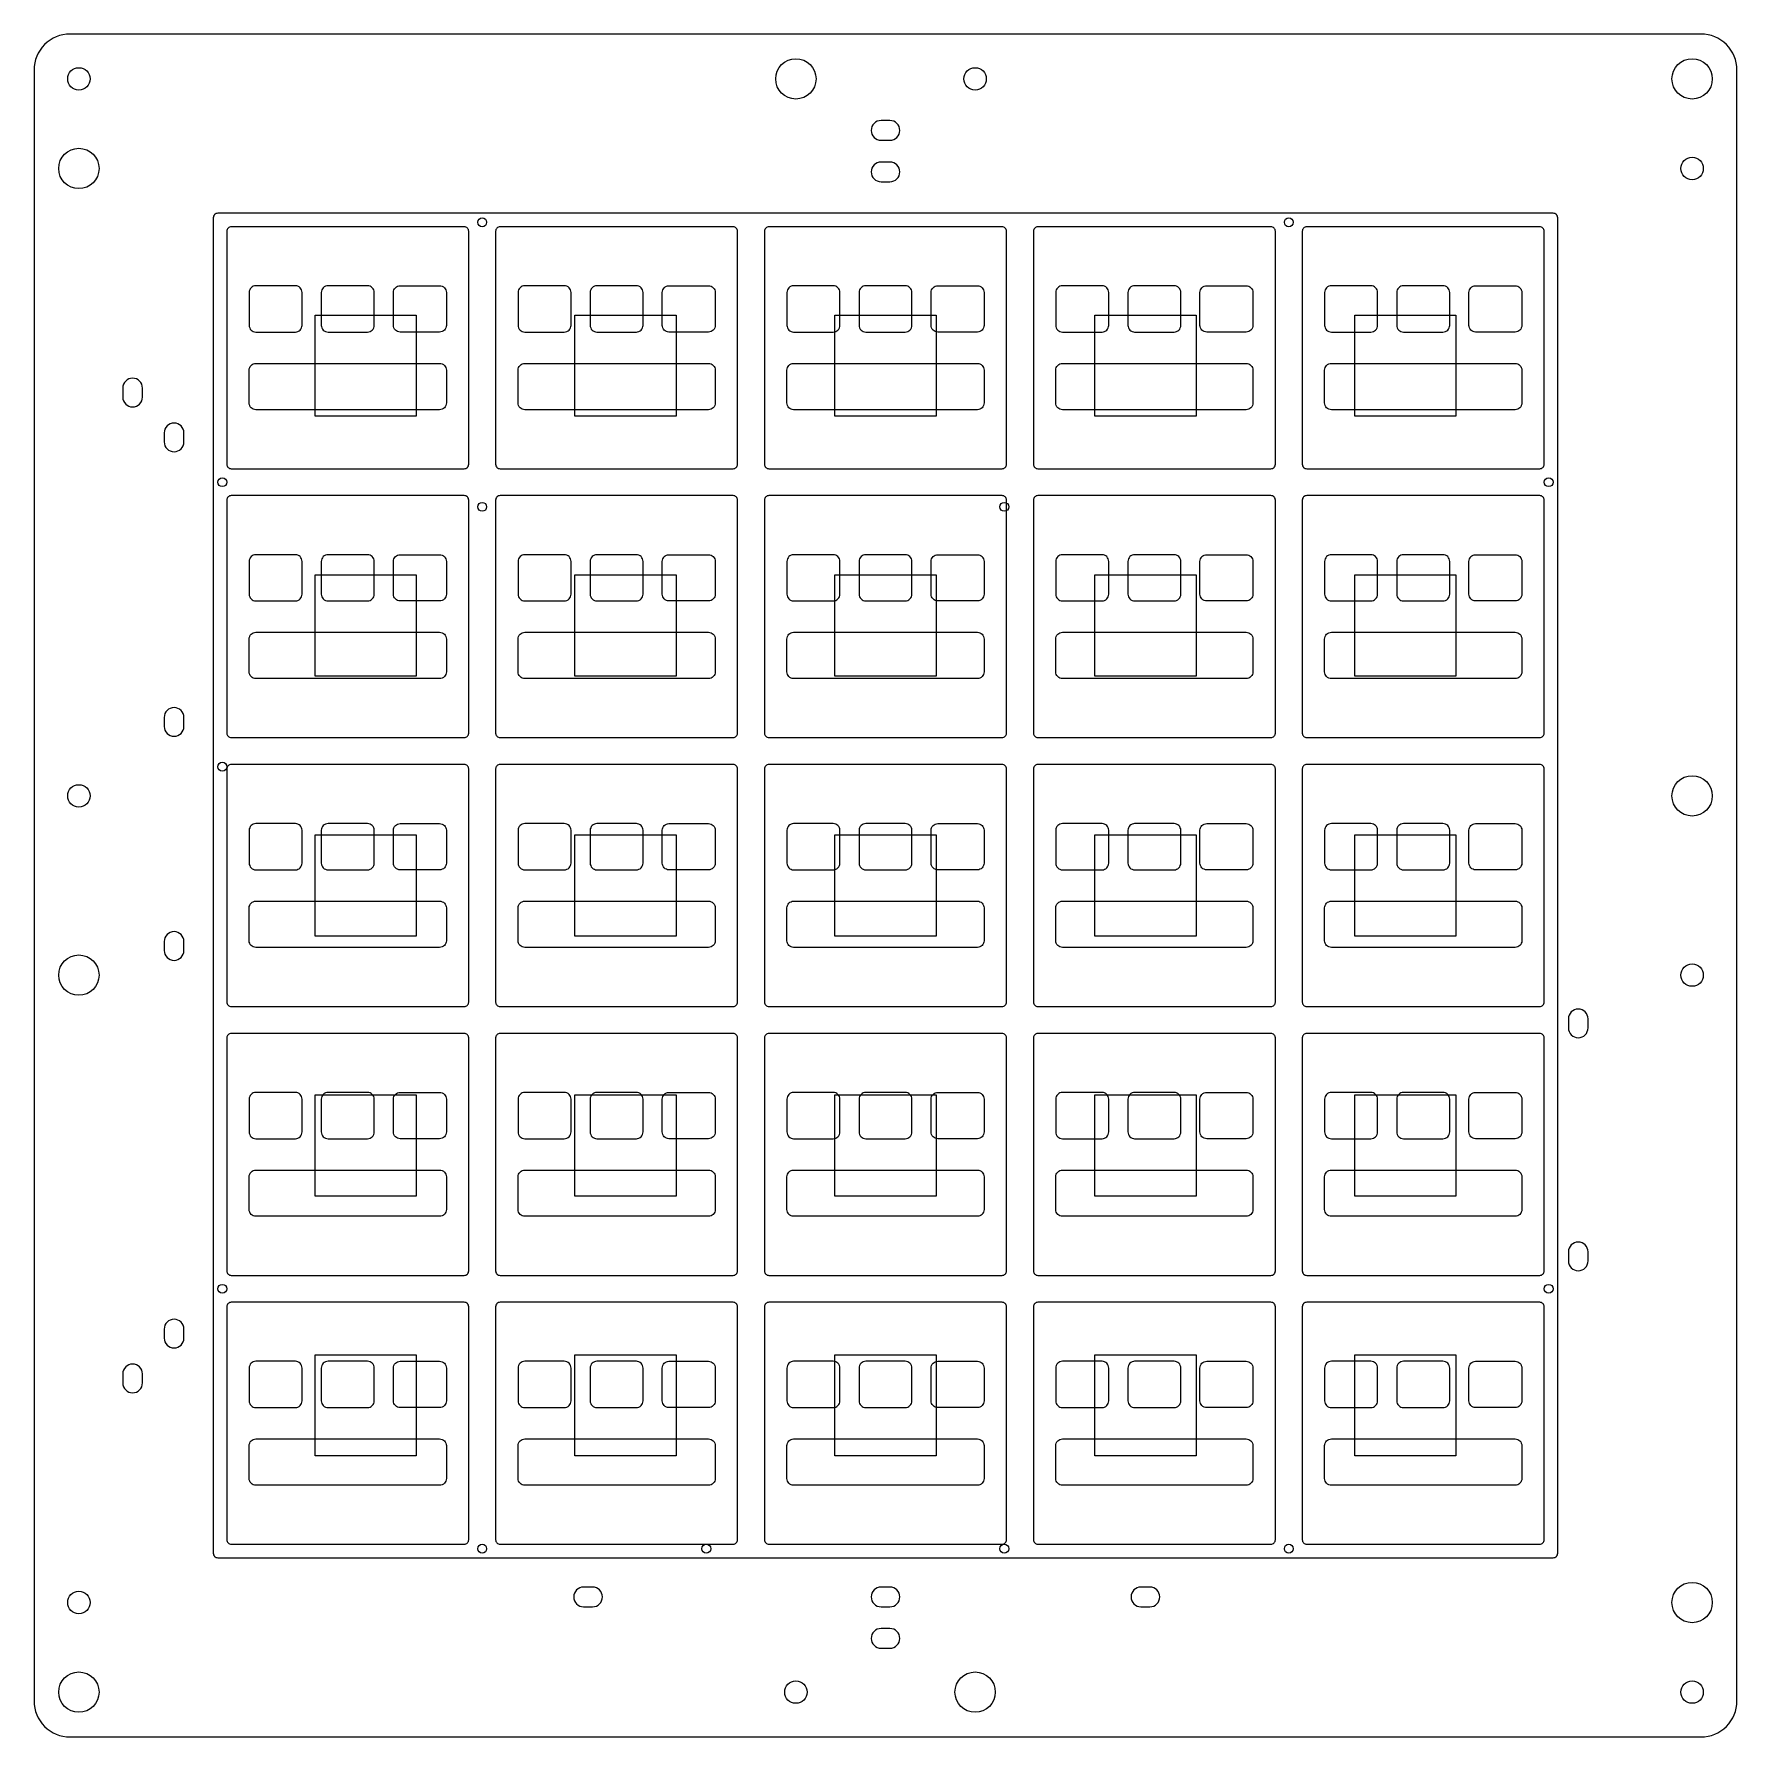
# Model space of a CAD drawing. Header units: millimetres. Extents: x -95 to 95, y -95 to 95.
import ezdxf

# ---------------------------------------------------------------- set-up
doc = ezdxf.new("R2010")
doc.units = ezdxf.units.MM
doc.header["$MEASUREMENT"] = 0
for name, color, linetype in [('recombination_slash_interlayer_precise', 6, 'CONTINUOUS'), ('ref_edges', 7, 'CONTINUOUS'), ('spacer_shim', 5, 'CONTINUOUS')]:
    doc.layers.add(name, color=color, linetype=linetype)

msp = doc.modelspace()

# ---------------------------------------------------------------- linework, layer by layer
at = {"layer": 'recombination_slash_interlayer_precise'}
for points in [[(-65.09, 62.5), (-65.09, 66.16, 0.414214), (-65.84, 66.91), (-70.25, 66.91, 0.414214), (-71, 66.16), (-71, 62.5, 0.414214), (-70.25, 61.75), (-65.84, 61.75, 0.414214)], [(-57.05, 62.5), (-57.05, 66.16, 0.414214), (-57.8, 66.91), (-62.2, 66.91, 0.414214), (-62.95, 66.16), (-62.95, 62.5, 0.414214), (-62.2, 61.75), (-57.8, 61.75, 0.414214)], [(-54.91, 62.5), (-54.91, 66.16, -0.414214), (-54.16, 66.91), (-49.75, 66.91, -0.414214), (-49, 66.16), (-49, 62.5, -0.414214), (-49.75, 61.75), (-54.16, 61.75, -0.414214)], [(-35.09, 62.5), (-35.09, 66.16, 0.414214), (-35.84, 66.91), (-40.25, 66.91, 0.414214), (-41, 66.16), (-41, 62.5, 0.414214), (-40.25, 61.75), (-35.84, 61.75, 0.414214)], [(-27.05, 62.5), (-27.05, 66.16, 0.414214), (-27.8, 66.91), (-32.2, 66.91, 0.414214), (-32.95, 66.16), (-32.95, 62.5, 0.414214), (-32.2, 61.75), (-27.8, 61.75, 0.414214)], [(-24.91, 62.5), (-24.91, 66.16, -0.414214), (-24.16, 66.91), (-19.75, 66.91, -0.414214), (-19, 66.16), (-19, 62.5, -0.414214), (-19.75, 61.75), (-24.16, 61.75, -0.414214)], [(-5.09, 62.5), (-5.09, 66.16, 0.414214), (-5.84, 66.91), (-10.25, 66.91, 0.414214), (-11, 66.16), (-11, 62.5, 0.414214), (-10.25, 61.75), (-5.84, 61.75, 0.414214)], [(2.95, 62.5), (2.95, 66.16, 0.414214), (2.2, 66.91), (-2.2, 66.91, 0.414214), (-2.95, 66.16), (-2.95, 62.5, 0.414214), (-2.2, 61.75), (2.2, 61.75, 0.414214)], [(5.09, 62.5), (5.09, 66.16, -0.414214), (5.84, 66.91), (10.25, 66.91, -0.414214), (11, 66.16), (11, 62.5, -0.414214), (10.25, 61.75), (5.84, 61.75, -0.414214)], [(24.91, 62.5), (24.91, 66.16, 0.414214), (24.16, 66.91), (19.75, 66.91, 0.414214), (19, 66.16), (19, 62.5, 0.414214), (19.75, 61.75), (24.16, 61.75, 0.414214)], [(32.95, 62.5), (32.95, 66.16, 0.414214), (32.2, 66.91), (27.8, 66.91, 0.414214), (27.05, 66.16), (27.05, 62.5, 0.414214), (27.8, 61.75), (32.2, 61.75, 0.414214)], [(35.09, 62.5), (35.09, 66.16, -0.414214), (35.84, 66.91), (40.25, 66.91, -0.414214), (41, 66.16), (41, 62.5, -0.414214), (40.25, 61.75), (35.84, 61.75, -0.414214)], [(54.91, 62.5), (54.91, 66.16, 0.414214), (54.16, 66.91), (49.75, 66.91, 0.414214), (49, 66.16), (49, 62.5, 0.414214), (49.75, 61.75), (54.16, 61.75, 0.414214)], [(62.95, 62.5), (62.95, 66.16, 0.414214), (62.2, 66.91), (57.8, 66.91, 0.414214), (57.05, 66.16), (57.05, 62.5, 0.414214), (57.8, 61.75), (62.2, 61.75, 0.414214)], [(65.09, 62.5), (65.09, 66.16, -0.414214), (65.84, 66.91), (70.25, 66.91, -0.414214), (71, 66.16), (71, 62.5, -0.414214), (70.25, 61.75), (65.84, 61.75, -0.414214)], [(-71, 53.84), (-71, 57.5, -0.414214), (-70.25, 58.25), (-49.75, 58.25, -0.414214), (-49, 57.5), (-49, 53.84, -0.414214), (-49.75, 53.09), (-70.25, 53.09, -0.414214)], [(-41, 53.84), (-41, 57.5, -0.414214), (-40.25, 58.25), (-19.75, 58.25, -0.414214), (-19, 57.5), (-19, 53.84, -0.414214), (-19.75, 53.09), (-40.25, 53.09, -0.414214)], [(-11, 53.84), (-11, 57.5, -0.414214), (-10.25, 58.25), (10.25, 58.25, -0.414214), (11, 57.5), (11, 53.84, -0.414214), (10.25, 53.09), (-10.25, 53.09, -0.414214)], [(19, 53.84), (19, 57.5, -0.414214), (19.75, 58.25), (40.25, 58.25, -0.414214), (41, 57.5), (41, 53.84, -0.414214), (40.25, 53.09), (19.75, 53.09, -0.414214)], [(49, 53.84), (49, 57.5, -0.414214), (49.75, 58.25), (70.25, 58.25, -0.414214), (71, 57.5), (71, 53.84, -0.414214), (70.25, 53.09), (49.75, 53.09, -0.414214)], [(-65.09, 32.5), (-65.09, 36.16, 0.414214), (-65.84, 36.91), (-70.25, 36.91, 0.414214), (-71, 36.16), (-71, 32.5, 0.414214), (-70.25, 31.75), (-65.84, 31.75, 0.414214)], [(-57.05, 32.5), (-57.05, 36.16, 0.414214), (-57.8, 36.91), (-62.2, 36.91, 0.414214), (-62.95, 36.16), (-62.95, 32.5, 0.414214), (-62.2, 31.75), (-57.8, 31.75, 0.414214)], [(-54.91, 32.5), (-54.91, 36.16, -0.414214), (-54.16, 36.91), (-49.75, 36.91, -0.414214), (-49, 36.16), (-49, 32.5, -0.414214), (-49.75, 31.75), (-54.16, 31.75, -0.414214)], [(-35.09, 32.5), (-35.09, 36.16, 0.414214), (-35.84, 36.91), (-40.25, 36.91, 0.414214), (-41, 36.16), (-41, 32.5, 0.414214), (-40.25, 31.75), (-35.84, 31.75, 0.414214)], [(-27.05, 32.5), (-27.05, 36.16, 0.414214), (-27.8, 36.91), (-32.2, 36.91, 0.414214), (-32.95, 36.16), (-32.95, 32.5, 0.414214), (-32.2, 31.75), (-27.8, 31.75, 0.414214)], [(-24.91, 32.5), (-24.91, 36.16, -0.414214), (-24.16, 36.91), (-19.75, 36.91, -0.414214), (-19, 36.16), (-19, 32.5, -0.414214), (-19.75, 31.75), (-24.16, 31.75, -0.414214)], [(-5.09, 32.5), (-5.09, 36.16, 0.414214), (-5.84, 36.91), (-10.25, 36.91, 0.414214), (-11, 36.16), (-11, 32.5, 0.414214), (-10.25, 31.75), (-5.84, 31.75, 0.414214)], [(2.95, 32.5), (2.95, 36.16, 0.414214), (2.2, 36.91), (-2.2, 36.91, 0.414214), (-2.95, 36.16), (-2.95, 32.5, 0.414214), (-2.2, 31.75), (2.2, 31.75, 0.414214)], [(5.09, 32.5), (5.09, 36.16, -0.414214), (5.84, 36.91), (10.25, 36.91, -0.414214), (11, 36.16), (11, 32.5, -0.414214), (10.25, 31.75), (5.84, 31.75, -0.414214)], [(24.91, 32.5), (24.91, 36.16, 0.414214), (24.16, 36.91), (19.75, 36.91, 0.414214), (19, 36.16), (19, 32.5, 0.414214), (19.75, 31.75), (24.16, 31.75, 0.414214)], [(32.95, 32.5), (32.95, 36.16, 0.414214), (32.2, 36.91), (27.8, 36.91, 0.414214), (27.05, 36.16), (27.05, 32.5, 0.414214), (27.8, 31.75), (32.2, 31.75, 0.414214)], [(35.09, 32.5), (35.09, 36.16, -0.414214), (35.84, 36.91), (40.25, 36.91, -0.414214), (41, 36.16), (41, 32.5, -0.414214), (40.25, 31.75), (35.84, 31.75, -0.414214)], [(54.91, 32.5), (54.91, 36.16, 0.414214), (54.16, 36.91), (49.75, 36.91, 0.414214), (49, 36.16), (49, 32.5, 0.414214), (49.75, 31.75), (54.16, 31.75, 0.414214)], [(62.95, 32.5), (62.95, 36.16, 0.414214), (62.2, 36.91), (57.8, 36.91, 0.414214), (57.05, 36.16), (57.05, 32.5, 0.414214), (57.8, 31.75), (62.2, 31.75, 0.414214)], [(65.09, 32.5), (65.09, 36.16, -0.414214), (65.84, 36.91), (70.25, 36.91, -0.414214), (71, 36.16), (71, 32.5, -0.414214), (70.25, 31.75), (65.84, 31.75, -0.414214)], [(-71, 23.84), (-71, 27.5, -0.414214), (-70.25, 28.25), (-49.75, 28.25, -0.414214), (-49, 27.5), (-49, 23.84, -0.414214), (-49.75, 23.09), (-70.25, 23.09, -0.414214)], [(-41, 23.84), (-41, 27.5, -0.414214), (-40.25, 28.25), (-19.75, 28.25, -0.414214), (-19, 27.5), (-19, 23.84, -0.414214), (-19.75, 23.09), (-40.25, 23.09, -0.414214)], [(-11, 23.84), (-11, 27.5, -0.414214), (-10.25, 28.25), (10.25, 28.25, -0.414214), (11, 27.5), (11, 23.84, -0.414214), (10.25, 23.09), (-10.25, 23.09, -0.414214)], [(19, 23.84), (19, 27.5, -0.414214), (19.75, 28.25), (40.25, 28.25, -0.414214), (41, 27.5), (41, 23.84, -0.414214), (40.25, 23.09), (19.75, 23.09, -0.414214)], [(49, 23.84), (49, 27.5, -0.414214), (49.75, 28.25), (70.25, 28.25, -0.414214), (71, 27.5), (71, 23.84, -0.414214), (70.25, 23.09), (49.75, 23.09, -0.414214)], [(-65.09, 2.5), (-65.09, 6.16, 0.414214), (-65.84, 6.91), (-70.25, 6.91, 0.414214), (-71, 6.16), (-71, 2.5, 0.414214), (-70.25, 1.75), (-65.84, 1.75, 0.414214)], [(-57.05, 2.5), (-57.05, 6.16, 0.414214), (-57.8, 6.91), (-62.2, 6.91, 0.414214), (-62.95, 6.16), (-62.95, 2.5, 0.414214), (-62.2, 1.75), (-57.8, 1.75, 0.414214)], [(-54.91, 2.5), (-54.91, 6.16, -0.414214), (-54.16, 6.91), (-49.75, 6.91, -0.414214), (-49, 6.16), (-49, 2.5, -0.414214), (-49.75, 1.75), (-54.16, 1.75, -0.414214)], [(-35.09, 2.5), (-35.09, 6.16, 0.414214), (-35.84, 6.91), (-40.25, 6.91, 0.414214), (-41, 6.16), (-41, 2.5, 0.414214), (-40.25, 1.75), (-35.84, 1.75, 0.414214)], [(-27.05, 2.5), (-27.05, 6.16, 0.414214), (-27.8, 6.91), (-32.2, 6.91, 0.414214), (-32.95, 6.16), (-32.95, 2.5, 0.414214), (-32.2, 1.75), (-27.8, 1.75, 0.414214)], [(-24.91, 2.5), (-24.91, 6.16, -0.414214), (-24.16, 6.91), (-19.75, 6.91, -0.414214), (-19, 6.16), (-19, 2.5, -0.414214), (-19.75, 1.75), (-24.16, 1.75, -0.414214)], [(-5.09, 2.5), (-5.09, 6.16, 0.414214), (-5.84, 6.91), (-10.25, 6.91, 0.414214), (-11, 6.16), (-11, 2.5, 0.414214), (-10.25, 1.75), (-5.84, 1.75, 0.414214)], [(2.95, 2.5), (2.95, 6.16, 0.414214), (2.2, 6.91), (-2.2, 6.91, 0.414214), (-2.95, 6.16), (-2.95, 2.5, 0.414214), (-2.2, 1.75), (2.2, 1.75, 0.414214)], [(5.09, 2.5), (5.09, 6.16, -0.414214), (5.84, 6.91), (10.25, 6.91, -0.414214), (11, 6.16), (11, 2.5, -0.414214), (10.25, 1.75), (5.84, 1.75, -0.414214)], [(24.91, 2.5), (24.91, 6.16, 0.414214), (24.16, 6.91), (19.75, 6.91, 0.414214), (19, 6.16), (19, 2.5, 0.414214), (19.75, 1.75), (24.16, 1.75, 0.414214)], [(32.95, 2.5), (32.95, 6.16, 0.414214), (32.2, 6.91), (27.8, 6.91, 0.414214), (27.05, 6.16), (27.05, 2.5, 0.414214), (27.8, 1.75), (32.2, 1.75, 0.414214)], [(35.09, 2.5), (35.09, 6.16, -0.414214), (35.84, 6.91), (40.25, 6.91, -0.414214), (41, 6.16), (41, 2.5, -0.414214), (40.25, 1.75), (35.84, 1.75, -0.414214)], [(54.91, 2.5), (54.91, 6.16, 0.414214), (54.16, 6.91), (49.75, 6.91, 0.414214), (49, 6.16), (49, 2.5, 0.414214), (49.75, 1.75), (54.16, 1.75, 0.414214)], [(62.95, 2.5), (62.95, 6.16, 0.414214), (62.2, 6.91), (57.8, 6.91, 0.414214), (57.05, 6.16), (57.05, 2.5, 0.414214), (57.8, 1.75), (62.2, 1.75, 0.414214)], [(65.09, 2.5), (65.09, 6.16, -0.414214), (65.84, 6.91), (70.25, 6.91, -0.414214), (71, 6.16), (71, 2.5, -0.414214), (70.25, 1.75), (65.84, 1.75, -0.414214)], [(-71, -6.16), (-71, -2.5, -0.414214), (-70.25, -1.75), (-49.75, -1.75, -0.414214), (-49, -2.5), (-49, -6.16, -0.414214), (-49.75, -6.91), (-70.25, -6.91, -0.414214)], [(-41, -6.16), (-41, -2.5, -0.414214), (-40.25, -1.75), (-19.75, -1.75, -0.414214), (-19, -2.5), (-19, -6.16, -0.414214), (-19.75, -6.91), (-40.25, -6.91, -0.414214)], [(-11, -6.16), (-11, -2.5, -0.414214), (-10.25, -1.75), (10.25, -1.75, -0.414214), (11, -2.5), (11, -6.16, -0.414214), (10.25, -6.91), (-10.25, -6.91, -0.414214)], [(19, -6.16), (19, -2.5, -0.414214), (19.75, -1.75), (40.25, -1.75, -0.414214), (41, -2.5), (41, -6.16, -0.414214), (40.25, -6.91), (19.75, -6.91, -0.414214)], [(49, -6.16), (49, -2.5, -0.414214), (49.75, -1.75), (70.25, -1.75, -0.414214), (71, -2.5), (71, -6.16, -0.414214), (70.25, -6.91), (49.75, -6.91, -0.414214)], [(-65.09, -27.5), (-65.09, -23.84, 0.414214), (-65.84, -23.09), (-70.25, -23.09, 0.414214), (-71, -23.84), (-71, -27.5, 0.414214), (-70.25, -28.25), (-65.84, -28.25, 0.414214)], [(-57.05, -27.5), (-57.05, -23.84, 0.414214), (-57.8, -23.09), (-62.2, -23.09, 0.414214), (-62.95, -23.84), (-62.95, -27.5, 0.414214), (-62.2, -28.25), (-57.8, -28.25, 0.414214)], [(-54.91, -27.5), (-54.91, -23.84, -0.414214), (-54.16, -23.09), (-49.75, -23.09, -0.414214), (-49, -23.84), (-49, -27.5, -0.414214), (-49.75, -28.25), (-54.16, -28.25, -0.414214)], [(-35.09, -27.5), (-35.09, -23.84, 0.414214), (-35.84, -23.09), (-40.25, -23.09, 0.414214), (-41, -23.84), (-41, -27.5, 0.414214), (-40.25, -28.25), (-35.84, -28.25, 0.414214)], [(-27.05, -27.5), (-27.05, -23.84, 0.414214), (-27.8, -23.09), (-32.2, -23.09, 0.414214), (-32.95, -23.84), (-32.95, -27.5, 0.414214), (-32.2, -28.25), (-27.8, -28.25, 0.414214)], [(-24.91, -27.5), (-24.91, -23.84, -0.414214), (-24.16, -23.09), (-19.75, -23.09, -0.414214), (-19, -23.84), (-19, -27.5, -0.414214), (-19.75, -28.25), (-24.16, -28.25, -0.414214)], [(-5.09, -27.5), (-5.09, -23.84, 0.414214), (-5.84, -23.09), (-10.25, -23.09, 0.414214), (-11, -23.84), (-11, -27.5, 0.414214), (-10.25, -28.25), (-5.84, -28.25, 0.414214)], [(2.95, -27.5), (2.95, -23.84, 0.414214), (2.2, -23.09), (-2.2, -23.09, 0.414214), (-2.95, -23.84), (-2.95, -27.5, 0.414214), (-2.2, -28.25), (2.2, -28.25, 0.414214)], [(5.09, -27.5), (5.09, -23.84, -0.414214), (5.84, -23.09), (10.25, -23.09, -0.414214), (11, -23.84), (11, -27.5, -0.414214), (10.25, -28.25), (5.84, -28.25, -0.414214)], [(24.91, -27.5), (24.91, -23.84, 0.414214), (24.16, -23.09), (19.75, -23.09, 0.414214), (19, -23.84), (19, -27.5, 0.414214), (19.75, -28.25), (24.16, -28.25, 0.414214)], [(32.95, -27.5), (32.95, -23.84, 0.414214), (32.2, -23.09), (27.8, -23.09, 0.414214), (27.05, -23.84), (27.05, -27.5, 0.414214), (27.8, -28.25), (32.2, -28.25, 0.414214)], [(35.09, -27.5), (35.09, -23.84, -0.414214), (35.84, -23.09), (40.25, -23.09, -0.414214), (41, -23.84), (41, -27.5, -0.414214), (40.25, -28.25), (35.84, -28.25, -0.414214)], [(54.91, -27.5), (54.91, -23.84, 0.414214), (54.16, -23.09), (49.75, -23.09, 0.414214), (49, -23.84), (49, -27.5, 0.414214), (49.75, -28.25), (54.16, -28.25, 0.414214)], [(62.95, -27.5), (62.95, -23.84, 0.414214), (62.2, -23.09), (57.8, -23.09, 0.414214), (57.05, -23.84), (57.05, -27.5, 0.414214), (57.8, -28.25), (62.2, -28.25, 0.414214)], [(65.09, -27.5), (65.09, -23.84, -0.414214), (65.84, -23.09), (70.25, -23.09, -0.414214), (71, -23.84), (71, -27.5, -0.414214), (70.25, -28.25), (65.84, -28.25, -0.414214)], [(-71, -36.16), (-71, -32.5, -0.414214), (-70.25, -31.75), (-49.75, -31.75, -0.414214), (-49, -32.5), (-49, -36.16, -0.414214), (-49.75, -36.91), (-70.25, -36.91, -0.414214)], [(-41, -36.16), (-41, -32.5, -0.414214), (-40.25, -31.75), (-19.75, -31.75, -0.414214), (-19, -32.5), (-19, -36.16, -0.414214), (-19.75, -36.91), (-40.25, -36.91, -0.414214)], [(-11, -36.16), (-11, -32.5, -0.414214), (-10.25, -31.75), (10.25, -31.75, -0.414214), (11, -32.5), (11, -36.16, -0.414214), (10.25, -36.91), (-10.25, -36.91, -0.414214)], [(19, -36.16), (19, -32.5, -0.414214), (19.75, -31.75), (40.25, -31.75, -0.414214), (41, -32.5), (41, -36.16, -0.414214), (40.25, -36.91), (19.75, -36.91, -0.414214)], [(49, -36.16), (49, -32.5, -0.414214), (49.75, -31.75), (70.25, -31.75, -0.414214), (71, -32.5), (71, -36.16, -0.414214), (70.25, -36.91), (49.75, -36.91, -0.414214)], [(-65.09, -57.5), (-65.09, -53.84, 0.414214), (-65.84, -53.09), (-70.25, -53.09, 0.414214), (-71, -53.84), (-71, -57.5, 0.414214), (-70.25, -58.25), (-65.84, -58.25, 0.414214)], [(-57.05, -57.5), (-57.05, -53.84, 0.414214), (-57.8, -53.09), (-62.2, -53.09, 0.414214), (-62.95, -53.84), (-62.95, -57.5, 0.414214), (-62.2, -58.25), (-57.8, -58.25, 0.414214)], [(-54.91, -57.5), (-54.91, -53.84, -0.414214), (-54.16, -53.09), (-49.75, -53.09, -0.414214), (-49, -53.84), (-49, -57.5, -0.414214), (-49.75, -58.25), (-54.16, -58.25, -0.414214)], [(-35.09, -57.5), (-35.09, -53.84, 0.414214), (-35.84, -53.09), (-40.25, -53.09, 0.414214), (-41, -53.84), (-41, -57.5, 0.414214), (-40.25, -58.25), (-35.84, -58.25, 0.414214)], [(-27.05, -57.5), (-27.05, -53.84, 0.414214), (-27.8, -53.09), (-32.2, -53.09, 0.414214), (-32.95, -53.84), (-32.95, -57.5, 0.414214), (-32.2, -58.25), (-27.8, -58.25, 0.414214)], [(-24.91, -57.5), (-24.91, -53.84, -0.414214), (-24.16, -53.09), (-19.75, -53.09, -0.414214), (-19, -53.84), (-19, -57.5, -0.414214), (-19.75, -58.25), (-24.16, -58.25, -0.414214)], [(-5.09, -57.5), (-5.09, -53.84, 0.414214), (-5.84, -53.09), (-10.25, -53.09, 0.414214), (-11, -53.84), (-11, -57.5, 0.414214), (-10.25, -58.25), (-5.84, -58.25, 0.414214)], [(2.95, -57.5), (2.95, -53.84, 0.414214), (2.2, -53.09), (-2.2, -53.09, 0.414214), (-2.95, -53.84), (-2.95, -57.5, 0.414214), (-2.2, -58.25), (2.2, -58.25, 0.414214)], [(5.09, -57.5), (5.09, -53.84, -0.414214), (5.84, -53.09), (10.25, -53.09, -0.414214), (11, -53.84), (11, -57.5, -0.414214), (10.25, -58.25), (5.84, -58.25, -0.414214)], [(24.91, -57.5), (24.91, -53.84, 0.414214), (24.16, -53.09), (19.75, -53.09, 0.414214), (19, -53.84), (19, -57.5, 0.414214), (19.75, -58.25), (24.16, -58.25, 0.414214)], [(32.95, -57.5), (32.95, -53.84, 0.414214), (32.2, -53.09), (27.8, -53.09, 0.414214), (27.05, -53.84), (27.05, -57.5, 0.414214), (27.8, -58.25), (32.2, -58.25, 0.414214)], [(35.09, -57.5), (35.09, -53.84, -0.414214), (35.84, -53.09), (40.25, -53.09, -0.414214), (41, -53.84), (41, -57.5, -0.414214), (40.25, -58.25), (35.84, -58.25, -0.414214)], [(54.91, -57.5), (54.91, -53.84, 0.414214), (54.16, -53.09), (49.75, -53.09, 0.414214), (49, -53.84), (49, -57.5, 0.414214), (49.75, -58.25), (54.16, -58.25, 0.414214)], [(62.95, -57.5), (62.95, -53.84, 0.414214), (62.2, -53.09), (57.8, -53.09, 0.414214), (57.05, -53.84), (57.05, -57.5, 0.414214), (57.8, -58.25), (62.2, -58.25, 0.414214)], [(65.09, -57.5), (65.09, -53.84, -0.414214), (65.84, -53.09), (70.25, -53.09, -0.414214), (71, -53.84), (71, -57.5, -0.414214), (70.25, -58.25), (65.84, -58.25, -0.414214)], [(-71, -66.16), (-71, -62.5, -0.414214), (-70.25, -61.75), (-49.75, -61.75, -0.414214), (-49, -62.5), (-49, -66.16, -0.414214), (-49.75, -66.91), (-70.25, -66.91, -0.414214)], [(-41, -66.16), (-41, -62.5, -0.414214), (-40.25, -61.75), (-19.75, -61.75, -0.414214), (-19, -62.5), (-19, -66.16, -0.414214), (-19.75, -66.91), (-40.25, -66.91, -0.414214)], [(-11, -66.16), (-11, -62.5, -0.414214), (-10.25, -61.75), (10.25, -61.75, -0.414214), (11, -62.5), (11, -66.16, -0.414214), (10.25, -66.91), (-10.25, -66.91, -0.414214)], [(19, -66.16), (19, -62.5, -0.414214), (19.75, -61.75), (40.25, -61.75, -0.414214), (41, -62.5), (41, -66.16, -0.414214), (40.25, -66.91), (19.75, -66.91, -0.414214)], [(49, -66.16), (49, -62.5, -0.414214), (49.75, -61.75), (70.25, -61.75, -0.414214), (71, -62.5), (71, -66.16, -0.414214), (70.25, -66.91), (49.75, -66.91, -0.414214)]]:
    msp.add_lwpolyline(points, format="xyb", close=True, dxfattribs=at)
at = {"layer": 'ref_edges', "linetype": 'ByBlock'}
for points in [[(95, -91), (95, 91, 0.414214), (91, 95), (-91, 95, 0.414214), (-95, 91), (-95, -91, 0.414214), (-91, -95), (91, -95, 0.414214)], [(0.5, 85.35), (-0.5, 85.35, 1), (-0.5, 83.15), (0.5, 83.15, 1)], [(0.5, 80.72), (-0.5, 80.72, 1), (-0.5, 78.52), (0.5, 78.52, 1)], [(-85.1, 55.5), (-85.1, 54.5, 1), (-82.9, 54.5), (-82.9, 55.5, 1)], [(-80.48, 50.5), (-80.48, 49.5, 1), (-78.28, 49.5), (-78.28, 50.5, 1)], [(-80.48, 18.75), (-80.48, 17.75, 1), (-78.28, 17.75), (-78.28, 18.75, 1)], [(-80.48, -6.25), (-80.48, -7.25, 1), (-78.28, -7.25), (-78.28, -6.25, 1)], [(76.19, -14.88), (76.19, -15.88, 1), (78.39, -15.88), (78.39, -14.88, 1)], [(76.19, -40.88), (76.19, -41.88, 1), (78.39, -41.88), (78.39, -40.88, 1)], [(-80.48, -49.5), (-80.48, -50.5, 1), (-78.28, -50.5), (-78.28, -49.5, 1)], [(-85.1, -54.5), (-85.1, -55.5, 1), (-82.9, -55.5), (-82.9, -54.5, 1)], [(-32.69, -78.28), (-33.69, -78.28, 1), (-33.69, -80.48), (-32.69, -80.48, 1)], [(0.5, -78.28), (-0.5, -78.28, 1), (-0.5, -80.48), (0.5, -80.48, 1)], [(29.5, -78.28), (28.5, -78.28, 1), (28.5, -80.48), (29.5, -80.48, 1)], [(0.5, -82.9), (-0.5, -82.9, 1), (-0.5, -85.1), (0.5, -85.1, 1)]]:
    msp.add_lwpolyline(points, format="xyb", close=True, dxfattribs=at)
for points in [[(-63.65, 52.35), (-63.65, 63.65), (-52.35, 63.65), (-52.35, 52.35)], [(-34.65, 52.35), (-34.65, 63.65), (-23.35, 63.65), (-23.35, 52.35)], [(-5.65, 52.35), (-5.65, 63.65), (5.65, 63.65), (5.65, 52.35)], [(23.35, 52.35), (23.35, 63.65), (34.65, 63.65), (34.65, 52.35)], [(52.35, 52.35), (52.35, 63.65), (63.65, 63.65), (63.65, 52.35)], [(-63.65, 23.35), (-63.65, 34.65), (-52.35, 34.65), (-52.35, 23.35)], [(-34.65, 23.35), (-34.65, 34.65), (-23.35, 34.65), (-23.35, 23.35)], [(-5.65, 23.35), (-5.65, 34.65), (5.65, 34.65), (5.65, 23.35)], [(23.35, 23.35), (23.35, 34.65), (34.65, 34.65), (34.65, 23.35)], [(52.35, 23.35), (52.35, 34.65), (63.65, 34.65), (63.65, 23.35)], [(-63.65, -5.65), (-63.65, 5.65), (-52.35, 5.65), (-52.35, -5.65)], [(-34.65, -5.65), (-34.65, 5.65), (-23.35, 5.65), (-23.35, -5.65)], [(-5.65, -5.65), (-5.65, 5.65), (5.65, 5.65), (5.65, -5.65)], [(23.35, -5.65), (23.35, 5.65), (34.65, 5.65), (34.65, -5.65)], [(52.35, -5.65), (52.35, 5.65), (63.65, 5.65), (63.65, -5.65)], [(-63.65, -34.65), (-63.65, -23.35), (-52.35, -23.35), (-52.35, -34.65)], [(-34.65, -34.65), (-34.65, -23.35), (-23.35, -23.35), (-23.35, -34.65)], [(-5.65, -34.65), (-5.65, -23.35), (5.65, -23.35), (5.65, -34.65)], [(23.35, -34.65), (23.35, -23.35), (34.65, -23.35), (34.65, -34.65)], [(52.35, -34.65), (52.35, -23.35), (63.65, -23.35), (63.65, -34.65)], [(-63.65, -63.65), (-63.65, -52.35), (-52.35, -52.35), (-52.35, -63.65)], [(-34.65, -63.65), (-34.65, -52.35), (-23.35, -52.35), (-23.35, -63.65)], [(-5.65, -63.65), (-5.65, -52.35), (5.65, -52.35), (5.65, -63.65)], [(23.35, -63.65), (23.35, -52.35), (34.65, -52.35), (34.65, -63.65)], [(52.35, -63.65), (52.35, -52.35), (63.65, -52.35), (63.65, -63.65)]]:
    msp.add_lwpolyline(points, close=True, dxfattribs=at)
for centre, radius in [((-90, 90), 1.25), ((-10, 90), 2.25), ((10, 90), 1.25), ((90, 90), 2.25), ((-90, 80), 2.25), ((90, 80), 1.25), ((-45, 74), 0.5), ((45, 74), 0.5), ((-74, 45), 0.5), ((74, 45), 0.5), ((-45, 42.25), 0.5), ((13.25, 42.25), 0.5), ((-74, 13.25), 0.5), ((90, 10), 2.25), ((-90, 10), 1.25), ((-90, -10), 2.25), ((90, -10), 1.25), ((-74, -45), 0.5), ((74, -45), 0.5), ((-45, -74), 0.5), ((-20, -74), 0.5), ((13.25, -74), 0.5), ((45, -74), 0.5), ((90, -80), 2.25), ((-90, -80), 1.25), ((-90, -90), 2.25), ((-10, -90), 1.25), ((10, -90), 2.25), ((90, -90), 1.25)]:
    msp.add_circle(centre, radius, dxfattribs=at)
at = {"layer": 'spacer_shim', "linetype": 'ByBlock'}
msp.add_lwpolyline([(-75, 74.5), (-75, -74.5, 0.414214), (-74.5, -75), (74.5, -75, 0.414214), (75, -74.5), (75, 74.5, 0.414214), (74.5, 75), (-74.5, 75, 0.414214)], format="xyb", close=True, dxfattribs=at)
at = {"layer": 'spacer_shim'}
for points in [[(-73.5, 73), (-73.5, 47, 0.414214), (-73, 46.5), (-47, 46.5, 0.414214), (-46.5, 47), (-46.5, 73, 0.414214), (-47, 73.5), (-73, 73.5, 0.414214)], [(-43.5, 73), (-43.5, 47, 0.414214), (-43, 46.5), (-17, 46.5, 0.414214), (-16.5, 47), (-16.5, 73, 0.414214), (-17, 73.5), (-43, 73.5, 0.414214)], [(-13.5, 73), (-13.5, 47, 0.414214), (-13, 46.5), (13, 46.5, 0.414214), (13.5, 47), (13.5, 73, 0.414214), (13, 73.5), (-13, 73.5, 0.414214)], [(16.5, 73), (16.5, 47, 0.414214), (17, 46.5), (43, 46.5, 0.414214), (43.5, 47), (43.5, 73, 0.414214), (43, 73.5), (17, 73.5, 0.414214)], [(46.5, 73), (46.5, 47, 0.414214), (47, 46.5), (73, 46.5, 0.414214), (73.5, 47), (73.5, 73, 0.414214), (73, 73.5), (47, 73.5, 0.414214)], [(-73.5, 43), (-73.5, 17, 0.414214), (-73, 16.5), (-47, 16.5, 0.414214), (-46.5, 17), (-46.5, 43, 0.414214), (-47, 43.5), (-73, 43.5, 0.414214)], [(-43.5, 43), (-43.5, 17, 0.414214), (-43, 16.5), (-17, 16.5, 0.414214), (-16.5, 17), (-16.5, 43, 0.414214), (-17, 43.5), (-43, 43.5, 0.414214)], [(-13.5, 43), (-13.5, 17, 0.414214), (-13, 16.5), (13, 16.5, 0.414214), (13.5, 17), (13.5, 43, 0.414214), (13, 43.5), (-13, 43.5, 0.414214)], [(16.5, 43), (16.5, 17, 0.414214), (17, 16.5), (43, 16.5, 0.414214), (43.5, 17), (43.5, 43, 0.414214), (43, 43.5), (17, 43.5, 0.414214)], [(46.5, 43), (46.5, 17, 0.414214), (47, 16.5), (73, 16.5, 0.414214), (73.5, 17), (73.5, 43, 0.414214), (73, 43.5), (47, 43.5, 0.414214)], [(-73.5, 13), (-73.5, -13, 0.414214), (-73, -13.5), (-47, -13.5, 0.414214), (-46.5, -13), (-46.5, 13, 0.414214), (-47, 13.5), (-73, 13.5, 0.414214)], [(-43.5, 13), (-43.5, -13, 0.414214), (-43, -13.5), (-17, -13.5, 0.414214), (-16.5, -13), (-16.5, 13, 0.414214), (-17, 13.5), (-43, 13.5, 0.414214)], [(-13.5, 13), (-13.5, -13, 0.414214), (-13, -13.5), (13, -13.5, 0.414214), (13.5, -13), (13.5, 13, 0.414214), (13, 13.5), (-13, 13.5, 0.414214)], [(16.5, 13), (16.5, -13, 0.414214), (17, -13.5), (43, -13.5, 0.414214), (43.5, -13), (43.5, 13, 0.414214), (43, 13.5), (17, 13.5, 0.414214)], [(46.5, 13), (46.5, -13, 0.414214), (47, -13.5), (73, -13.5, 0.414214), (73.5, -13), (73.5, 13, 0.414214), (73, 13.5), (47, 13.5, 0.414214)], [(-73.5, -17), (-73.5, -43, 0.414214), (-73, -43.5), (-47, -43.5, 0.414214), (-46.5, -43), (-46.5, -17, 0.414214), (-47, -16.5), (-73, -16.5, 0.414214)], [(-43.5, -17), (-43.5, -43, 0.414214), (-43, -43.5), (-17, -43.5, 0.414214), (-16.5, -43), (-16.5, -17, 0.414214), (-17, -16.5), (-43, -16.5, 0.414214)], [(-13.5, -17), (-13.5, -43, 0.414214), (-13, -43.5), (13, -43.5, 0.414214), (13.5, -43), (13.5, -17, 0.414214), (13, -16.5), (-13, -16.5, 0.414214)], [(16.5, -17), (16.5, -43, 0.414214), (17, -43.5), (43, -43.5, 0.414214), (43.5, -43), (43.5, -17, 0.414214), (43, -16.5), (17, -16.5, 0.414214)], [(46.5, -17), (46.5, -43, 0.414214), (47, -43.5), (73, -43.5, 0.414214), (73.5, -43), (73.5, -17, 0.414214), (73, -16.5), (47, -16.5, 0.414214)], [(-73.5, -47), (-73.5, -73, 0.414214), (-73, -73.5), (-47, -73.5, 0.414214), (-46.5, -73), (-46.5, -47, 0.414214), (-47, -46.5), (-73, -46.5, 0.414214)], [(-43.5, -47), (-43.5, -73, 0.414214), (-43, -73.5), (-17, -73.5, 0.414214), (-16.5, -73), (-16.5, -47, 0.414214), (-17, -46.5), (-43, -46.5, 0.414214)], [(-13.5, -47), (-13.5, -73, 0.414214), (-13, -73.5), (13, -73.5, 0.414214), (13.5, -73), (13.5, -47, 0.414214), (13, -46.5), (-13, -46.5, 0.414214)], [(16.5, -47), (16.5, -73, 0.414214), (17, -73.5), (43, -73.5, 0.414214), (43.5, -73), (43.5, -47, 0.414214), (43, -46.5), (17, -46.5, 0.414214)], [(46.5, -47), (46.5, -73, 0.414214), (47, -73.5), (73, -73.5, 0.414214), (73.5, -73), (73.5, -47, 0.414214), (73, -46.5), (47, -46.5, 0.414214)]]:
    msp.add_lwpolyline(points, format="xyb", close=True, dxfattribs=at)

doc.saveas('drawing.dxf')
